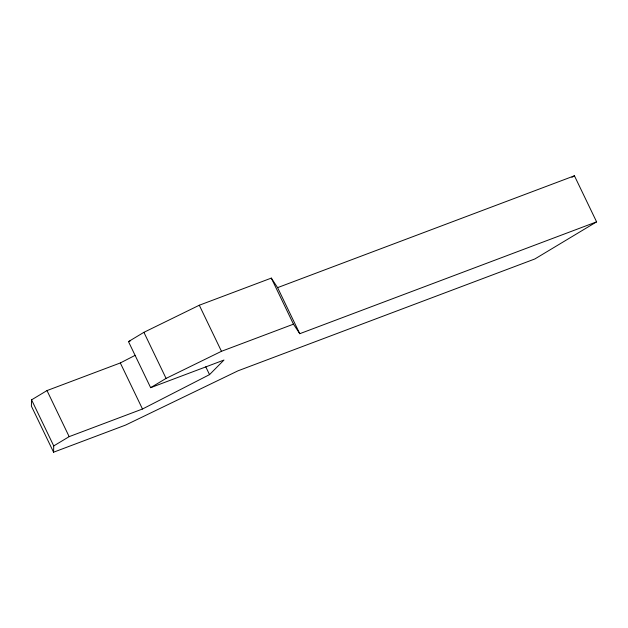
<?xml version="1.0" encoding="UTF-8"?>
<svg xmlns="http://www.w3.org/2000/svg" width="628" height="628" viewBox="0 0 628 628"><rect width="100%" height="100%" fill="white"/><g stroke="black" fill="none" stroke-linecap="round" stroke-linejoin="round"><path stroke-width="0.94" d="M135.114 355.354L120.317 362.953L46.998 390.577L31.565 399.848L31.4 406.143L53.568 452.207L125.584 425.078L238.036 370.803L534.875 258.956L596.6 221.857L574.432 175.793L277.592 287.64L271.312 278.102L199.296 305.232L143.906 332.33L128.473 341.608L150.649 387.672L223.968 360.048L209.532 374.626L142.485 409.016L69.166 436.641L53.733 445.919L53.568 452.207M150.649 387.672L166.082 378.401L221.472 351.303L293.48 324.166L299.76 333.704L596.6 221.857M571.927 177.292L574.432 175.793M128.473 341.608L130.279 340.925M277.592 287.64L299.76 333.704M271.312 278.102L293.48 324.166M199.296 305.232L221.472 351.303M205.764 366.799L209.532 374.626M143.906 332.33L166.082 378.401M120.317 362.953L142.485 409.016M46.998 390.577L69.166 436.641M31.565 399.848L53.733 445.919"/></g></svg>
